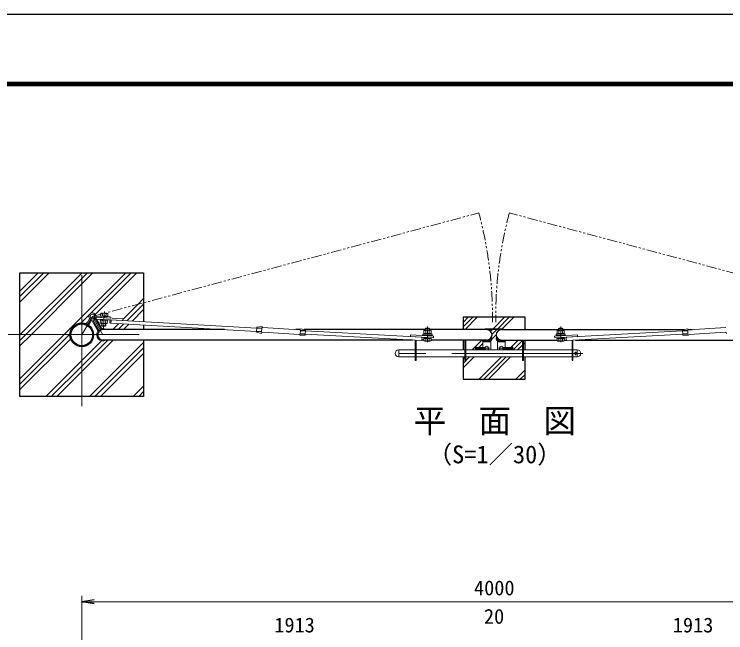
# Model space of a CAD drawing. Units: millimetres, scale not verified. Extents: x -6300 to 6300, y -4455 to 4455.
# Drawn here: x -3649 to -198, y 1457 to 4455 of the extents above; entities that cross this region are included whole.
import ezdxf
from ezdxf.enums import TextEntityAlignment as Align

# ---------------------------------------------------------------- set-up
doc = ezdxf.new("R2010")
doc.units = ezdxf.units.MM
doc.header["$LTSCALE"] = 20
for name, pattern in [('USER1', [50.8, 31.75, -6.35, 6.35, -6.35]), ('USER2', [5, 2.5, -0.5, 0.5, -0.5, 0.5, -0.5]), ('USER3', [1.125, 0.75, -0.125, 0.125, -0.125])]:
    doc.linetypes.add(name, pattern=pattern)
for name, color, linetype, lineweight in [('0-0_D-DCR-HCH', 7, 'Continuous', 13), ('0-1_D-STR4', 7, 'Continuous', 25), ('0-2_D-STR1', 1, 'Continuous', 25), ('0-3_D-STR3', 3, 'Continuous', 13), ('0-4_D-BMK', 2, 'USER1', 13), ('0-6_D-STR-DIM', 7, 'Continuous', 13), ('0-A_D-TTL-TXT', 7, 'Continuous', 25), ('0-C_D-TTL', 7, 'Continuous', 25)]:
    doc.layers.add(name, color=color, linetype=linetype, lineweight=lineweight)
doc.layers.add('0-7_0', color=7, linetype='Continuous')
doc.styles.add('ＭＳ ゴシック', font='')
doc.styles.get('ＭＳ ゴシック').set_extended_font_data('MS Gothic')

# ---------------------------------------------------------------- blocks, each defined once
blk = doc.blocks.new('_Open')
at = {"layer": '0-7_0'}
blk.add_line((-20, 3.333), (0, 0), dxfattribs=at)
blk.add_lwpolyline([(-20, -3.333), (0, 0), (-20, 0)], dxfattribs=at)

msp = doc.modelspace()

# ---------------------------------------------------------------- linework, layer by layer
at = {"layer": '0-0_D-DCR-HCH'}
for p, q in [((-3621.38, 3059.63), (-3479.23, 3201.78)), ((-3621.38, 3086.15), (-3505.75, 3201.78)), ((-3621.38, 3112.67), (-3532.27, 3201.78)), ((-3620.14, 2901.78), (-3321.38, 3200.53)), ((-3321.38, 3200.53), (-3320.13, 3201.78)), ((-3321.38, 2988.4), (-3108, 3201.78)), ((-3279.14, 3004.13), (-3081.49, 3201.78)), ((-3256.58, 3000.17), (-3054.97, 3201.78)), ((-3102.27, 2968.86), (-3021.38, 3049.75)), ((-3077.17, 2967.45), (-3021.38, 3023.24)), ((-3408.75, 2901.03), (-3321.38, 2988.4)), ((-1471.38, 2939.41), (-1424.86, 2985.93)), ((-1471.38, 2961.5), (-1446.95, 2985.93)), ((-1462.36, 2926.33), (-1402.76, 2985.93)), ((-1325.48, 2930.63), (-1270.18, 2985.93)), ((-1303.38, 2930.63), (-1248.08, 2985.93)), ((-1281.68, 2930.24), (-1225.98, 2985.93)), ((-3302.15, 2954.6), (-3290.72, 2966.03)), ((-3171.32, 2926.33), (-3142.75, 2954.9)), ((-3144.81, 2926.33), (-3117.63, 2953.51)), ((-3118.29, 2926.33), (-3092.51, 2952.11)), ((-3621.38, 2900.53), (-3620.14, 2901.78)), ((-3621.38, 2688.4), (-3408.75, 2901.03)), ((-1338.11, 2917.99), (-1329.78, 2926.33)), ((-1331.78, 2880.13), (-1311.28, 2900.64)), ((-1331.5, 2902.51), (-1307.68, 2926.33)), ((-3621.38, 2635.37), (-3375.14, 2881.61)), ((-1428.08, 2828.03), (-1380.61, 2875.5)), ((-1240.4, 2838.93), (-1203.8, 2875.53)), ((-1229.21, 2828.03), (-1183.88, 2873.35)), ((-3283.74, 2601.78), (-3021.38, 2864.14)), ((-3257.22, 2601.78), (-3021.38, 2837.62)), ((-1405.98, 2828.03), (-1401.08, 2832.93)), ((-1395.08, 2838.93), (-1375.78, 2858.23)), ((-1383.89, 2828.03), (-1378.98, 2832.93)), ((-1251.3, 2828.03), (-1246.4, 2832.93)), ((-1207.11, 2828.03), (-1183.88, 2851.26)), ((-1179.38, 2855.76), (-1171.38, 2863.76)), ((-3230.71, 2601.78), (-3021.38, 2811.11)), ((-1471.38, 2740.53), (-1417.89, 2794.03)), ((-1471.38, 2762.63), (-1439.98, 2794.03)), ((-1471.38, 2784.73), (-1463.38, 2792.73)), ((-1393.4, 2685.93), (-1285.3, 2794.03)), ((-1371.3, 2685.93), (-1263.21, 2794.03)), ((-1349.21, 2685.93), (-1241.11, 2794.03)), ((-1216.62, 2685.93), (-1171.38, 2731.17)), ((-1194.53, 2685.93), (-1171.38, 2709.08)), ((-1172.43, 2685.93), (-1171.38, 2686.98)), ((-3071.61, 2601.78), (-3021.38, 2652.01)), ((-3045.09, 2601.78), (-3021.38, 2625.49))]:
    msp.add_line(p, q, dxfattribs=at)
for points in [[(-3621.38, 2847.5), (-3567.29, 2901.59), (-3321.38, 3147.5), (-3267.1, 3201.78)], [(-3621.38, 2874.02), (-3593.72, 2901.68), (-3321.38, 3174.02), (-3293.62, 3201.78)], [(-3122.66, 2974.99), (-3048.45, 3049.2), (-3021.38, 3076.27)], [(-3325.55, 2957.71), (-3321.38, 2961.89), (-3284.45, 2998.81)], [(-3621.38, 2661.89), (-3382.33, 2900.94), (-3378.17, 2905.1)], [(-3495.87, 2601.78), (-3321.38, 2776.27), (-3225.85, 2871.8)], [(-3469.35, 2601.78), (-3321.38, 2749.75), (-3195.56, 2875.57)], [(-3442.84, 2601.78), (-3321.38, 2723.24), (-3168.92, 2875.7)]]:
    msp.add_lwpolyline(points, dxfattribs=at)
at = {"layer": '0-1_D-STR4'}
for p, q in [((-3021.38, 3201.78), (-3021.38, 2964.31)), ((-3021.38, 2948.15), (-3021.38, 2926.33)), ((-1471.38, 2875.53), (-1471.38, 2828.03)), ((-1171.38, 2828.03), (-1171.38, 2875.53))]:
    msp.add_line(p, q, dxfattribs=at)
for points in [[(-3021.38, 2876.38), (-3021.38, 2601.78), (-3621.38, 2601.78), (-3621.38, 3201.78), (-3021.38, 3201.78)], [(-1171.38, 2926.33), (-1171.38, 2985.93), (-1471.38, 2985.93), (-1471.38, 2926.33)], [(-1471.38, 2794.03), (-1471.38, 2685.93), (-1171.38, 2685.93), (-1171.38, 2794.03)]]:
    msp.add_lwpolyline(points, dxfattribs=at)
at = {"layer": '0-2_D-STR1'}
for p, q in [((-2629.45, 2926.33), (-3218.98, 2926.33)), ((-2262.85, 2926.33), (-2282.92, 2926.33)), ((-1654.38, 2926.33), (-2242.33, 2926.33)), ((-1356.78, 2926.33), (-1634.38, 2926.33)), ((-1285.98, 2926.33), (-1008.38, 2926.33)), ((-988.38, 2926.33), (-400.43, 2926.33)), ((-379.91, 2926.33), (-359.84, 2926.33)), ((-1716.98, 2875.53), (-3218.98, 2875.53)), ((-1661.68, 2875.53), (-1672.26, 2875.53)), ((-1356.78, 2875.53), (-1627.08, 2875.53)), ((-1285.98, 2875.53), (-1015.68, 2875.53)), ((-981.08, 2875.53), (-970.5, 2875.53)), ((-925.78, 2875.53), (576.22, 2875.53))]:
    msp.add_line(p, q, dxfattribs=at)
for radius in [57.15, 52.65]:
    msp.add_circle((-3321.38, 2900.93), radius, dxfattribs=at)
for centre, start, end in [((-3218.98, 2900.93), 90, 270), ((-1356.78, 2900.93), 270, 90), ((-1285.98, 2900.93), 90, 270)]:
    msp.add_arc(centre, 25.4, start, end, dxfattribs=at)
at = {"layer": '0-3_D-STR3'}
for p, q in [((-3229.46, 3004.14), (-3230.03, 2993.64)), ((-3199.08, 3004.98), (-3225.02, 3006.39)), ((-3220.85, 3003.67), (-3221.42, 2993.17)), ((-3203.51, 3002.73), (-3204.09, 2992.23)), ((-3283.2, 2979.05), (-3298, 2953.42)), ((-3272.81, 2973.05), (-3287.61, 2947.42)), ((-3226.49, 2926.05), (-3256.93, 2979.02)), ((-3183.35, 2982.08), (-3253.24, 2985.9)), ((-3249.11, 2976.46), (-3253.01, 2974.21)), ((-3227.36, 2929.57), (-3253.01, 2974.21)), ((-3183.02, 2988.07), (-3252.92, 2991.89)), ((-3223.46, 2931.81), (-3249.11, 2976.46)), ((-3232.37, 2972.82), (-3232.22, 2975.81)), ((-3232.37, 2972.82), (-3195.42, 2970.9)), ((-3232.22, 2975.81), (-3195.27, 2973.9)), ((-3231.93, 2959.31), (-3231.2, 2972.8)), ((-3231.38, 2990.66), (-3231.23, 2993.66)), ((-3231.38, 2990.66), (-3194.43, 2988.75)), ((-3231.23, 2993.66), (-3194.28, 2991.74)), ((-3196.65, 2970.92), (-3231.2, 2972.8)), ((-3231.04, 2975.75), (-3196.45, 2973.96)), ((-3230.05, 2993.6), (-3195.46, 2991.8)), ((-3195.48, 2991.76), (-3230.03, 2993.64)), ((-3223.32, 2958.84), (-3222.59, 2972.33)), ((-3205.99, 2957.9), (-3205.25, 2971.39)), ((-3197.38, 2957.43), (-3196.65, 2970.92)), ((-3194.91, 3002.26), (-3195.48, 2991.76)), ((-3195.42, 2970.9), (-3195.27, 2973.9)), ((-3194.43, 2988.75), (-3194.28, 2991.74)), ((-3183.02, 2988.07), (-3183.35, 2982.08)), ((-3265.15, 2967.24), (-3269.05, 2965)), ((-3243.41, 2920.35), (-3269.05, 2965)), ((-3239.5, 2922.6), (-3265.15, 2967.24)), ((-3201.82, 2955.18), (-3227.76, 2956.59)), ((-3224.76, 2956.42), (-3225.35, 2945.51)), ((-3225.35, 2945.47), (-3223.31, 2943.19)), ((-3205.38, 2944.38), (-3225.35, 2945.47)), ((-3222.6, 2956.31), (-3223.31, 2943.23)), ((-3207.66, 2942.34), (-3223.31, 2943.19)), ((-3206.95, 2955.46), (-3207.66, 2942.38)), ((-3205.38, 2944.38), (-3207.66, 2942.34)), ((-3204.79, 2955.34), (-3205.38, 2944.42)), ((-1662.88, 2906.92), (-1625.88, 2906.94)), ((-1662.88, 2903.92), (-1662.88, 2906.92)), ((-1662.88, 2903.92), (-1625.88, 2903.94)), ((-1661.68, 2920.44), (-1661.68, 2906.93)), ((-1631.39, 2922.93), (-1657.37, 2922.93)), ((-1654.38, 2931.42), (-1652.22, 2933.59)), ((-1654.38, 2922.93), (-1654.38, 2931.42)), ((-1634.38, 2931.42), (-1654.38, 2931.42)), ((-1653.06, 2920.44), (-1653.06, 2906.93)), ((-1636.55, 2933.59), (-1652.22, 2933.59)), ((-1652.22, 2922.93), (-1652.22, 2933.59)), ((-1636.55, 2922.93), (-1636.55, 2933.59)), ((-1634.38, 2931.42), (-1636.55, 2933.59)), ((-1635.7, 2920.44), (-1635.7, 2906.93)), ((-1634.38, 2922.93), (-1634.38, 2931.42)), ((-1627.08, 2920.44), (-1627.08, 2906.93)), ((-1625.88, 2903.94), (-1625.88, 2906.94)), ((-1622.38, 2903.93), (-1622.38, 2897.93)), ((-1622.38, 2903.93), (-1622.38, 2897.93)), ((-1285.98, 2930.63), (-1356.78, 2930.63)), ((-1285.98, 2926.33), (-1356.78, 2926.33)), ((-1020.38, 2903.93), (-1020.38, 2897.93)), ((-1020.38, 2903.93), (-1020.38, 2897.93)), ((-1016.88, 2903.94), (-1016.88, 2906.94)), ((-979.88, 2906.92), (-1016.88, 2906.94)), ((-979.88, 2903.92), (-1016.88, 2903.94)), ((-1015.68, 2920.44), (-1015.68, 2906.93)), ((-1011.37, 2922.93), (-985.39, 2922.93)), ((-1008.38, 2931.42), (-1006.22, 2933.59)), ((-1008.38, 2922.93), (-1008.38, 2931.42)), ((-1008.38, 2931.42), (-988.38, 2931.42)), ((-1007.06, 2920.44), (-1007.06, 2906.93)), ((-1006.22, 2933.59), (-990.55, 2933.59)), ((-1006.22, 2922.93), (-1006.22, 2933.59)), ((-990.55, 2922.93), (-990.55, 2933.59)), ((-988.38, 2931.42), (-990.55, 2933.59)), ((-989.7, 2920.44), (-989.7, 2906.93)), ((-988.38, 2922.93), (-988.38, 2931.42)), ((-981.08, 2920.44), (-981.08, 2906.93)), ((-979.88, 2903.92), (-979.88, 2906.92)), ((-3204.91, 2874.43), (-3205.54, 2875.53)), ((-1703.88, 2776.03), (-1703.88, 2874.8)), ((-1699.38, 2776.03), (-1699.38, 2874.55)), ((-1622.38, 2897.93), (-1666.38, 2897.93)), ((-1622.38, 2897.93), (-1666.38, 2897.93)), ((-1662.88, 2886.58), (-1625.88, 2886.6)), ((-1662.88, 2883.58), (-1662.88, 2886.58)), ((-1662.88, 2883.58), (-1625.88, 2883.6)), ((-1661.68, 2873.09), (-1661.68, 2883.6)), ((-1631.39, 2870.6), (-1657.37, 2870.6)), ((-1653.06, 2873.09), (-1653.06, 2883.6)), ((-1635.7, 2873.09), (-1635.7, 2883.6)), ((-1627.08, 2873.09), (-1627.08, 2883.6)), ((-1625.88, 2883.6), (-1625.88, 2886.6)), ((-1463.38, 2776.03), (-1463.38, 2875.53)), ((-1458.88, 2776.03), (-1458.88, 2875.53)), ((-1375.78, 2828.03), (-1375.78, 2870.93)), ((-1375.78, 2870.93), (-1337.78, 2870.93)), ((-1375.78, 2866.43), (-1337.78, 2866.43)), ((-1340.78, 2875.43), (-1372.78, 2875.43)), ((-1340.78, 2870.93), (-1372.78, 2870.93)), ((-1364.29, 2866.43), (-1349.27, 2866.43)), ((-1337.78, 2828.03), (-1337.78, 2870.93)), ((-1336.28, 2879.93), (-1336.28, 2885.93)), ((-1331.78, 2885.93), (-1336.28, 2885.93)), ((-1331.78, 2879.93), (-1331.78, 2885.93)), ((-1310.98, 2879.93), (-1310.98, 2885.93)), ((-1310.98, 2885.93), (-1306.48, 2885.93)), ((-1306.48, 2879.93), (-1306.48, 2885.93)), ((-1304.98, 2828.03), (-1304.98, 2870.93)), ((-1266.98, 2870.93), (-1304.98, 2870.93)), ((-1266.98, 2866.43), (-1304.98, 2866.43)), ((-1302.91, 2875.53), (-1285.98, 2875.53)), ((-1301.98, 2870.93), (-1269.98, 2870.93)), ((-1285.98, 2875.53), (-1285.78, 2875.53)), ((-1285.98, 2875.53), (-1285.98, 2871.23)), ((-1270.75, 2875.43), (-1269.98, 2875.43)), ((-1266.98, 2828.03), (-1266.98, 2870.93)), ((-1183.88, 2776.03), (-1183.88, 2875.53)), ((-1179.38, 2776.03), (-1179.38, 2875.53)), ((-1020.38, 2897.93), (-976.38, 2897.93)), ((-1020.38, 2897.93), (-976.38, 2897.93)), ((-1016.88, 2883.6), (-1016.88, 2886.6)), ((-979.88, 2886.58), (-1016.88, 2886.6)), ((-979.88, 2883.58), (-1016.88, 2883.6)), ((-1015.68, 2873.09), (-1015.68, 2883.6)), ((-1011.37, 2870.6), (-985.39, 2870.6)), ((-1007.06, 2873.09), (-1007.06, 2883.6)), ((-989.7, 2873.09), (-989.7, 2883.6)), ((-981.08, 2873.09), (-981.08, 2883.6)), ((-979.88, 2883.58), (-979.88, 2886.58)), ((-943.38, 2776.03), (-943.38, 2874.55)), ((-938.88, 2776.03), (-938.88, 2874.8)), ((-1412.28, 2830.93), (-1412.28, 2840.93)), ((-1412.28, 2840.93), (-1406.28, 2840.93)), ((-1412.28, 2838.93), (-1365.79, 2838.93)), ((-1412.28, 2832.93), (-1365.79, 2832.93)), ((-1412.28, 2830.93), (-1406.28, 2830.93)), ((-1406.28, 2830.93), (-1406.28, 2840.93)), ((-1230.48, 2838.93), (-1276.97, 2838.93)), ((-1230.48, 2832.93), (-1276.97, 2832.93)), ((-1236.48, 2830.93), (-1236.48, 2840.93)), ((-1230.48, 2840.93), (-1236.48, 2840.93)), ((-1230.48, 2830.93), (-1236.48, 2830.93)), ((-1230.48, 2830.93), (-1230.48, 2840.93)), ((-1784.13, 2828.03), (-1784.13, 2794.03)), ((-1784.13, 2828.03), (-1784.13, 2794.03)), ((-1703.88, 2828.03), (-1784.13, 2828.03)), ((-1463.38, 2828.03), (-1699.38, 2828.03)), ((-1183.88, 2828.03), (-1458.88, 2828.03)), ((-943.38, 2828.03), (-1179.38, 2828.03)), ((-918.13, 2828.03), (-938.88, 2828.03)), ((-918.13, 2828.03), (-918.13, 2794.03)), ((-1703.88, 2794.03), (-1784.13, 2794.03)), ((-1699.38, 2776.03), (-1703.88, 2776.03)), ((-1463.38, 2794.03), (-1699.38, 2794.03)), ((-1463.38, 2776.03), (-1458.88, 2776.03)), ((-1183.88, 2794.03), (-1458.88, 2794.03)), ((-1179.38, 2776.03), (-1183.88, 2776.03)), ((-943.38, 2794.03), (-1179.38, 2794.03)), ((-943.38, 2776.03), (-938.88, 2776.03)), ((-918.13, 2794.03), (-938.88, 2794.03))]:
    msp.add_line(p, q, dxfattribs=at)
at = {"layer": '0-3_D-STR3', "color": 2, "linetype": 'USER3'}
for p, q in [((-3211.63, 3014.61), (-3216.32, 2927.4)), ((-1644.38, 2864.8), (-1644.38, 2941.68)), ((-998.38, 2864.8), (-998.38, 2941.68))]:
    msp.add_line(p, q, dxfattribs=at)
at = {"layer": '0-3_D-STR3', "color": 4}
for p, q in [((-3251.9, 2976.88), (-3251.43, 2985.8)), ((-3122.92, 2970.02), (-3251.9, 2976.88)), ((-3122.45, 2979.04), (-3251.43, 2985.8)), ((-3181.87, 2973.26), (-2472.89, 2933.75)), ((-3122.92, 2970.02), (-3122.45, 2979.04)), ((-3182.52, 2957.12), (-2473.87, 2917.66)), ((-2474.13, 2913.31), (-2472.63, 2938.16)), ((-2472.84, 2934.72), (-2447.88, 2933.21)), ((-2472.63, 2938.16), (-2447.41, 2941.06)), ((-2265.76, 2925.28), (-2445.19, 2936.19)), ((-377, 2925.28), (-197.57, 2936.19)), ((-2474.13, 2913.31), (-2449.44, 2907.4)), ((-2473.92, 2916.75), (-2448.97, 2915.24)), ((-2473.79, 2918.92), (-2448.84, 2917.41)), ((-2472.97, 2932.55), (-2448.01, 2931.05)), ((-2448.97, 2915.24), (-2447.88, 2933.21)), ((-2267.11, 2903.02), (-2443.38, 2913.7)), ((-2237.24, 2899.89), (-2262.46, 2897)), ((-2261.98, 2904.85), (-2260.9, 2922.81)), ((-2237.03, 2903.34), (-2261.98, 2904.85)), ((-2236.9, 2905.5), (-2261.85, 2907.01)), ((-2236.07, 2919.14), (-2261.03, 2920.65)), ((-2235.94, 2921.31), (-2260.9, 2922.81)), ((-2235.74, 2924.75), (-2260.42, 2930.66)), ((-2237.24, 2899.89), (-2235.74, 2924.75)), ((-2236.96, 2904.48), (-1675.05, 2873.19)), ((-2235.99, 2920.55), (-1674.28, 2889.24)), ((-1726.8, 2892.08), (-1726.32, 2901.07)), ((-406.77, 2920.55), (-968.48, 2889.24)), ((-405.8, 2904.48), (-967.71, 2873.19)), ((-915.96, 2892.08), (-916.44, 2901.07)), ((-407.02, 2924.75), (-382.34, 2930.66)), ((-405.52, 2899.89), (-407.02, 2924.75)), ((-406.82, 2921.31), (-381.86, 2922.81)), ((-406.69, 2919.14), (-381.73, 2920.65)), ((-405.86, 2905.5), (-380.91, 2907.01)), ((-405.73, 2903.34), (-380.78, 2904.85)), ((-405.52, 2899.89), (-380.3, 2897)), ((-380.78, 2904.85), (-381.86, 2922.81)), ((-375.65, 2903.02), (-199.38, 2913.7)), ((-1726.8, 2892.08), (-1615.55, 2886.04)), ((-915.96, 2892.08), (-1027.21, 2886.04))]:
    msp.add_line(p, q, dxfattribs=at)
at = {"layer": '0-3_D-STR3'}
for points in [[(-3226.49, 2926.05), (-3236.9, 2920.07), (-3267.33, 2973.04)], [(-1622.38, 2903.93), (-1666.38, 2903.93), (-1666.38, 2897.93)], [(-1622.38, 2903.93), (-1666.38, 2903.93), (-1666.38, 2897.93)], [(-1020.38, 2903.93), (-976.38, 2903.93), (-976.38, 2897.93)], [(-1020.38, 2903.93), (-976.38, 2903.93), (-976.38, 2897.93)]]:
    msp.add_lwpolyline(points, dxfattribs=at)
at = {"layer": '0-3_D-STR3', "color": 4}
for points in [[(-1615.55, 2886.04), (-1615.07, 2895.02), (-1726.32, 2901.07)], [(-1027.21, 2886.04), (-1027.69, 2895.02), (-916.44, 2901.07)]]:
    msp.add_lwpolyline(points, dxfattribs=at)
at = {"layer": '0-3_D-STR3'}
for centre, radius in [((-3270.06, 2989.82), 17), ((-3270.06, 2989.82), 10.6), ((-926.13, 2811.03), 5)]:
    msp.add_circle(centre, radius, dxfattribs=at)
for centre, radius, start, end in [((-3225.29, 3001.42), 4.98, 26.88844, 146.88844), ((-3212.94, 2989.32), 16.39, 54.90126, 118.87562), ((-3199.35, 3000.01), 4.98, 26.88844, 146.88844), ((-3227.49, 2961.56), 4.98, 206.88844, 326.88844), ((-3213.9, 2972.25), 16.39, 234.90126, 298.87562), ((-3201.55, 2960.15), 4.98, 206.88844, 326.88844), ((-3218.98, 2900.93), 30, 144.83203, 297.96879), ((-3218.98, 2900.93), 25.5, 144.83203, 275.07586), ((-3245.14, 2919.36), 2, 324.83203, 29.87901), ((-3245.14, 2919.36), 6.5, 324.83203, 29.87901), ((-3221.73, 2932.81), 6.5, 209.87901, 274.92599), ((-3221.73, 2932.81), 2, 209.87901, 274.92599), ((-3218.98, 2900.93), 30, 57.85095, 94.92599), ((-3218.98, 2900.93), 25.5, 84.92414, 94.92599), ((-1657.37, 2917.95), 4.98, 30, 150), ((-1644.38, 2906.54), 16.39, 58.01282, 121.98718), ((-1631.39, 2917.95), 4.98, 30, 150), ((-1356.78, 2900.93), 29.7, 90, 121.21608), ((-1285.98, 2900.93), 29.7, 58.78392, 90), ((-1011.37, 2917.95), 4.98, 30, 150), ((-998.38, 2906.54), 16.39, 58.01282, 121.98718), ((-985.39, 2917.95), 4.98, 30, 150), ((-1657.37, 2875.57), 4.98, 210, 330), ((-1644.38, 2886.98), 16.39, 238.01282, 301.98718), ((-1631.39, 2875.57), 4.98, 210, 330), ((-1372.78, 2879.93), 9, 209.28948, 270), ((-1372.78, 2879.93), 4.5, 258.0821, 270), ((-1340.78, 2879.93), 9, 270, 0), ((-1340.78, 2879.93), 4.5, 270, 0), ((-1301.98, 2879.93), 9, 180, 255.23967), ((-1301.98, 2879.93), 4.5, 180, 258.0821), ((-1301.98, 2879.93), 9, 255.23967, 270), ((-1285.98, 2900.93), 29.7, 270, 301.21608), ((-1269.98, 2879.93), 9, 270, 330.71052), ((-1269.98, 2879.93), 4.5, 270, 281.9179), ((-1011.37, 2875.57), 4.98, 210, 330), ((-998.38, 2886.98), 16.39, 238.01282, 301.98718), ((-985.39, 2875.57), 4.98, 210, 330), ((-1356.78, 2835.93), 9.5, 303.70613, 236.29387), ((-1285.98, 2835.93), 9.5, 303.70613, 236.29387), ((-1784.13, 2811.03), 17, 90, 270), ((-918.13, 2811.03), 17, 270, 90)]:
    msp.add_arc(centre, radius, start, end, dxfattribs=at)
at = {"layer": '0-3_D-STR3', "color": 4}
for centre, radius, start, end in [((-2441.71, 2940.71), 5.71, 176.54238, 232.39458), ((-2441.79, 2906.11), 7.75, 101.78941, 170.40332), ((-2268.16, 2897.35), 5.71, 356.54238, 86.54238), ((-2266.12, 2931), 5.71, 266.54238, 356.54238), ((-376.64, 2931), 5.71, 183.45762, 273.45762), ((-374.6, 2897.35), 5.71, 93.45762, 183.45762), ((-200.97, 2906.11), 7.75, 9.59668, 78.21059)]:
    msp.add_arc(centre, radius, start, end, dxfattribs=at)
msp.add_ellipse((-3182.29, 2965.13), major_axis=(-0.52, -8.02), ratio=0.462058, dxfattribs=at)
for centre, major_axis, start_param, end_param in [((-1674.67, 2881.22), (-0.38, -8.03), 6.2831853, 9.424778), ((-968.1, 2881.22), (0.38, -8.03), 3.1415927, 6.2831853)]:
    msp.add_ellipse(centre, major_axis=major_axis, ratio=0.462058, start_param=start_param, end_param=end_param, dxfattribs=at)
at = {"layer": '0-4_D-BMK', "linetype": 'USER2'}
for p, q in [((-3270.06, 2989.82), (-1395.47, 3492.12)), ((627.29, 2989.82), (-1247.29, 3492.12))]:
    msp.add_line(p, q, dxfattribs=at)
at = {"layer": '0-4_D-BMK'}
for p, q in [((-3321.38, 2554.97), (-3321.38, 3261.08)), ((-3270.06, 2989.82), (-3321.38, 2900.93)), ((-3270.06, 2989.82), (-3218.98, 2900.93)), ((-3677.84, 2901.78), (-2987.6, 2901.78)), ((-1414.2, 2835.93), (-1342.72, 2835.93)), ((-1228.56, 2835.93), (-1300.05, 2835.93)), ((-891.13, 2811.03), (-1811.13, 2811.03)), ((-926.13, 2802.88), (-926.13, 2819.1))]:
    msp.add_line(p, q, dxfattribs=at)
at = {"layer": '0-4_D-BMK', "linetype": 'USER2'}
for centre, start, end in [((-3270.06, 2989.82), 359.17812, 15), ((627.29, 2989.82), 165, 180.82188)]:
    msp.add_arc(centre, 1940.71, start, end, dxfattribs=at)
at = {"layer": '0-6_D-STR-DIM'}
for p, q in [((-3321.38, 1139.48), (-3321.38, 1636.48)), ((-3261.38, 1606.48), (618.62, 1606.48))]:
    msp.add_line(p, q, dxfattribs=at)
at = {"layer": '0-C_D-TTL', "color": 2}
msp.add_lwpolyline([(-6300, 4455), (6300, 4455), (6300, -4455), (-6300, -4455)], close=True, dxfattribs=at)
at = {"layer": '0-C_D-TTL'}
for points in [[(-5895, 4125), (5895, 4125), (5895, -4125), (-5895, -4125)], [(-5891.25, 4121.25), (5891.25, 4121.25), (5891.25, -4121.25), (-5891.25, -4121.25)], [(-5887.5, 4117.5), (5887.5, 4117.5), (5887.5, -4117.5), (-5887.5, -4117.5)], [(-5883.75, 4113.75), (5883.75, 4113.75), (5883.75, -4113.75), (-5883.75, -4113.75)], [(-5880, 4110), (5880, 4110), (5880, -4110), (-5880, -4110)]]:
    msp.add_lwpolyline(points, close=True, dxfattribs=at)

# ---------------------------------------------------------------- block references
at = {"layer": '0-6_D-STR-DIM', "xscale": 3, "yscale": 3, "rotation": 180}
msp.add_blockref('_Open', (-3321.38, 1606.48), dxfattribs=at)

# ---------------------------------------------------------------- texts
at = {"layer": '0-6_D-STR-DIM', "style": 'ＭＳ ゴシック'}
for s, p in [('4000', (-1418.51, 1616.6)), ('20', (-1370.51, 1478.6)), ('1913', (-2387.26, 1436.6)), ('1913', (-454.26, 1436.6))]:
    msp.add_text(s, height=72.14, dxfattribs=at).set_placement(p, align=Align.BOTTOM_LEFT)
at = {"layer": '0-A_D-TTL-TXT', "style": 'ＭＳ ゴシック'}
for s, height, p in [('平\u3000面\u3000図', 115.4, (-1711.23, 2391.93)), ('（S=1／30）', 86.66, (-1643, 2252.13))]:
    msp.add_text(s, height=height, dxfattribs=at).set_placement(p, align=Align.BOTTOM_LEFT)

doc.saveas('drawing.dxf')
